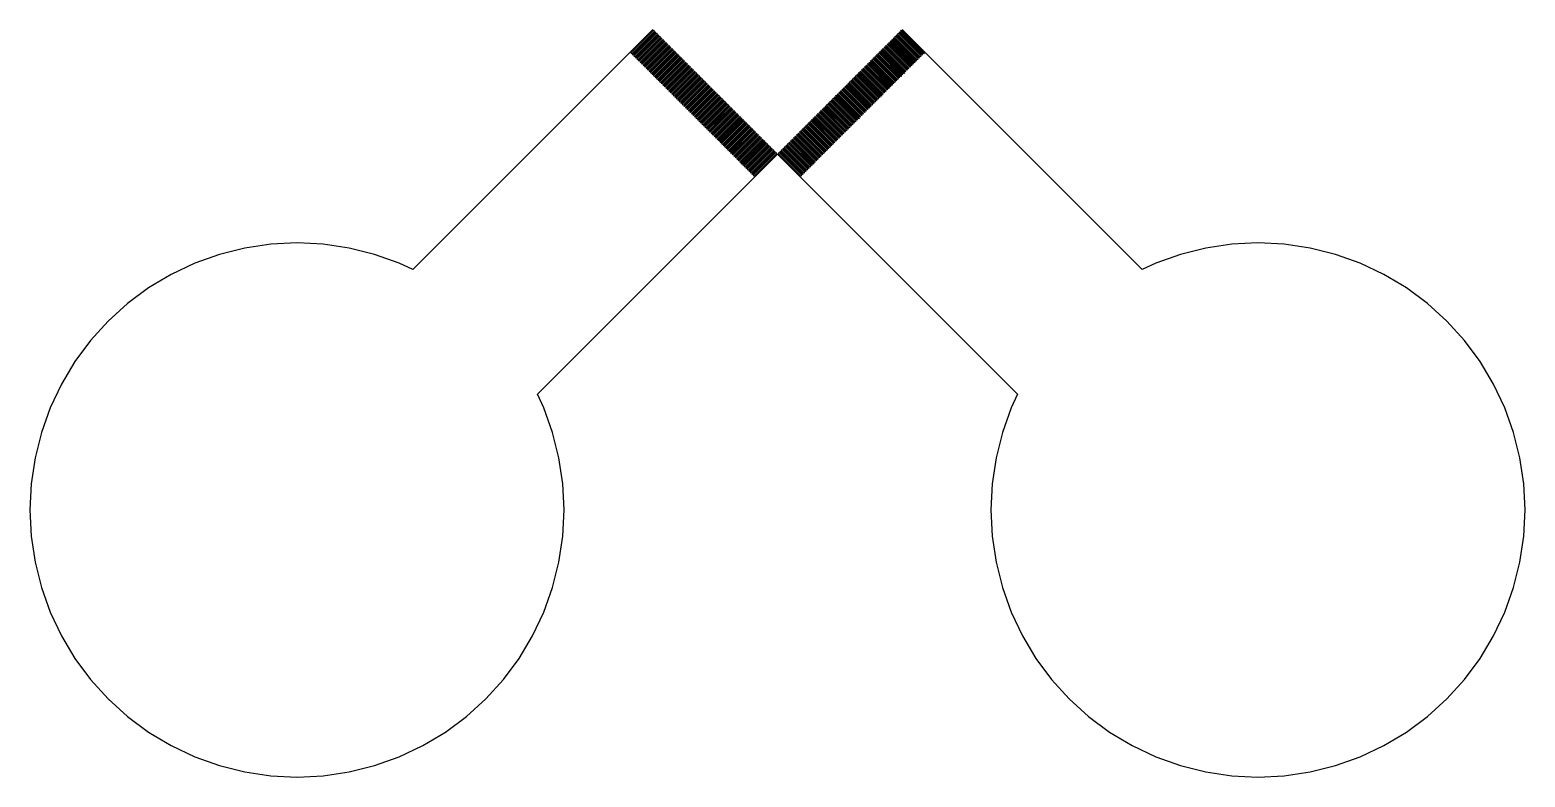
# Model space of a CAD drawing. Extents: x -73 to 181, y -8 to 80.
# Drawn here: x 92 to 106, y 56 to 63 of the extents above; entities that cross this region are included whole.
import ezdxf

# ---------------------------------------------------------------- set-up
doc = ezdxf.new("R2010")
doc.units = 0

msp = doc.modelspace()

# ---------------------------------------------------------------- linework, layer by layer
for p, q in [((97.8333, 63), (95.586, 60.7527)), ((97.6282, 62.7808), (97.8403, 62.9929)), ((97.8474, 62.9858), (97.6353, 62.7737)), ((97.6423, 62.7666), (97.8545, 62.9788)), ((97.8403, 62.9929), (97.8474, 62.9858)), ((97.8545, 62.9788), (97.8616, 62.9717)), ((100.138, 62.9717), (100.146, 62.9788)), ((100.146, 62.9788), (100.358, 62.7666)), ((100.153, 62.9858), (100.16, 62.9929)), ((100.365, 62.7737), (100.153, 62.9858)), ((100.16, 62.9929), (100.372, 62.7808)), ((102.414, 60.7527), (100.167, 63)), ((97.8616, 62.9717), (97.6494, 62.7596)), ((97.6565, 62.7525), (97.8686, 62.9646)), ((97.8757, 62.9576), (97.6636, 62.7454)), ((97.6706, 62.7384), (97.8828, 62.9505)), ((97.8898, 62.9434), (97.6777, 62.7313)), ((97.6848, 62.7242), (97.8969, 62.9363)), ((97.904, 62.9293), (97.6918, 62.7171)), ((97.6989, 62.7101), (97.9111, 62.9222)), ((97.9181, 62.9151), (97.706, 62.703)), ((97.7131, 62.6959), (97.9252, 62.9081)), ((97.9323, 62.901), (97.7201, 62.6889)), ((97.7272, 62.6818), (97.9393, 62.8939)), ((97.9464, 62.8869), (97.7343, 62.6747)), ((97.7413, 62.6676), (97.9535, 62.8798)), ((97.9606, 62.8727), (97.7484, 62.6606)), ((97.7555, 62.6535), (97.9676, 62.8656)), ((97.9747, 62.8586), (97.7626, 62.6464)), ((97.7696, 62.6394), (97.9818, 62.8515)), ((97.9888, 62.8444), (97.7767, 62.6323)), ((97.7838, 62.6252), (97.9959, 62.8374)), ((97.8686, 62.9646), (97.8757, 62.9576)), ((97.8828, 62.9505), (97.8898, 62.9434)), ((97.8969, 62.9363), (97.904, 62.9293)), ((97.9111, 62.9222), (97.9181, 62.9151)), ((97.9252, 62.9081), (97.9323, 62.901)), ((97.9393, 62.8939), (97.9464, 62.8869)), ((97.9535, 62.8798), (97.9606, 62.8727)), ((97.9676, 62.8656), (97.9747, 62.8586)), ((97.9818, 62.8515), (97.9888, 62.8444)), ((97.9959, 62.8374), (98.003, 62.8303)), ((99.997, 62.8303), (100.004, 62.8374)), ((100.004, 62.8374), (100.216, 62.6252)), ((100.011, 62.8444), (100.018, 62.8515)), ((100.223, 62.6323), (100.011, 62.8444)), ((100.018, 62.8515), (100.23, 62.6394)), ((100.025, 62.8586), (100.032, 62.8656)), ((100.237, 62.6464), (100.025, 62.8586)), ((100.032, 62.8656), (100.244, 62.6535)), ((100.039, 62.8727), (100.047, 62.8798)), ((100.252, 62.6606), (100.039, 62.8727)), ((100.047, 62.8798), (100.259, 62.6676)), ((100.054, 62.8869), (100.061, 62.8939)), ((100.266, 62.6747), (100.054, 62.8869)), ((100.061, 62.8939), (100.273, 62.6818)), ((100.068, 62.901), (100.075, 62.9081)), ((100.28, 62.6889), (100.068, 62.901)), ((100.075, 62.9081), (100.287, 62.6959)), ((100.082, 62.9151), (100.089, 62.9222)), ((100.294, 62.703), (100.082, 62.9151)), ((100.089, 62.9222), (100.301, 62.7101)), ((100.096, 62.9293), (100.103, 62.9363)), ((100.308, 62.7171), (100.096, 62.9293)), ((100.103, 62.9363), (100.315, 62.7242)), ((100.11, 62.9434), (100.117, 62.9505)), ((100.322, 62.7313), (100.11, 62.9434)), ((100.117, 62.9505), (100.329, 62.7384)), ((100.124, 62.9576), (100.131, 62.9646)), ((100.336, 62.7454), (100.124, 62.9576)), ((100.131, 62.9646), (100.343, 62.7525)), ((100.351, 62.7596), (100.138, 62.9717)), ((97.6353, 62.7737), (97.6282, 62.7808)), ((97.6494, 62.7596), (97.6423, 62.7666)), ((97.6636, 62.7454), (97.6565, 62.7525)), ((97.6777, 62.7313), (97.6706, 62.7384)), ((97.6918, 62.7171), (97.6848, 62.7242)), ((97.706, 62.703), (97.6989, 62.7101)), ((97.7201, 62.6889), (97.7131, 62.6959)), ((98.003, 62.8303), (97.7908, 62.6181)), ((97.7979, 62.6111), (98.01, 62.8232)), ((98.0171, 62.8161), (97.805, 62.604)), ((97.8121, 62.5969), (98.0242, 62.8091)), ((98.0313, 62.802), (97.8191, 62.5899)), ((97.8262, 62.5828), (98.0383, 62.7949)), ((98.0454, 62.7879), (97.8333, 62.5757)), ((97.8403, 62.5686), (98.0525, 62.7808)), ((98.0596, 62.7737), (97.8474, 62.5616)), ((97.8545, 62.5545), (98.0666, 62.7666)), ((98.0737, 62.7596), (97.8616, 62.5474)), ((97.8686, 62.5404), (98.0808, 62.7525)), ((98.0878, 62.7454), (97.8757, 62.5333)), ((97.8828, 62.5262), (98.0949, 62.7384)), ((98.102, 62.7313), (97.8898, 62.5191)), ((97.8969, 62.5121), (98.109, 62.7242)), ((98.1161, 62.7171), (97.904, 62.505)), ((97.9111, 62.4979), (98.1232, 62.7101)), ((98.1302, 62.703), (97.9181, 62.4909)), ((97.9252, 62.4838), (98.1373, 62.6959)), ((98.01, 62.8232), (98.0171, 62.8161)), ((98.0242, 62.8091), (98.0313, 62.802)), ((98.0383, 62.7949), (98.0454, 62.7879)), ((98.0525, 62.7808), (98.0596, 62.7737)), ((98.0666, 62.7666), (98.0737, 62.7596)), ((98.0808, 62.7525), (98.0878, 62.7454)), ((98.0949, 62.7384), (98.102, 62.7313)), ((98.109, 62.7242), (98.1161, 62.7171)), ((98.1232, 62.7101), (98.1302, 62.703)), ((98.1373, 62.6959), (98.1444, 62.6889)), ((99.8556, 62.6889), (99.8627, 62.6959)), ((99.8627, 62.6959), (100.075, 62.4838)), ((99.8697, 62.703), (99.8768, 62.7101)), ((100.082, 62.4909), (99.8697, 62.703)), ((99.8768, 62.7101), (100.089, 62.4979)), ((99.8839, 62.7171), (99.8909, 62.7242)), ((100.096, 62.505), (99.8839, 62.7171)), ((99.8909, 62.7242), (100.103, 62.5121)), ((99.898, 62.7313), (99.9051, 62.7384)), ((100.11, 62.5191), (99.898, 62.7313)), ((99.9051, 62.7384), (100.117, 62.5262)), ((99.9122, 62.7454), (99.9192, 62.7525)), ((100.124, 62.5333), (99.9122, 62.7454)), ((99.9192, 62.7525), (100.131, 62.5404)), ((99.9263, 62.7596), (99.9334, 62.7666)), ((100.138, 62.5474), (99.9263, 62.7596)), ((99.9334, 62.7666), (100.146, 62.5545)), ((99.9404, 62.7737), (99.9475, 62.7808)), ((100.153, 62.5616), (99.9404, 62.7737)), ((99.9475, 62.7808), (100.16, 62.5686)), ((99.9546, 62.7879), (99.9617, 62.7949)), ((100.167, 62.5757), (99.9546, 62.7879)), ((99.9617, 62.7949), (100.174, 62.5828)), ((99.9687, 62.802), (99.9758, 62.8091)), ((100.181, 62.5899), (99.9687, 62.802)), ((99.9758, 62.8091), (100.188, 62.5969)), ((99.9829, 62.8161), (99.9899, 62.8232)), ((100.195, 62.604), (99.9829, 62.8161)), ((99.9899, 62.8232), (100.202, 62.6111)), ((100.209, 62.6181), (99.997, 62.8303)), ((100.287, 62.6959), (100.28, 62.6889)), ((100.301, 62.7101), (100.294, 62.703)), ((100.315, 62.7242), (100.308, 62.7171)), ((100.329, 62.7384), (100.322, 62.7313)), ((100.343, 62.7525), (100.336, 62.7454)), ((100.358, 62.7666), (100.351, 62.7596)), ((100.372, 62.7808), (100.365, 62.7737)), ((97.7343, 62.6747), (97.7272, 62.6818)), ((97.7484, 62.6606), (97.7413, 62.6676)), ((97.7626, 62.6464), (97.7555, 62.6535)), ((97.7767, 62.6323), (97.7696, 62.6394)), ((97.7908, 62.6181), (97.7838, 62.6252)), ((97.805, 62.604), (97.7979, 62.6111)), ((97.8191, 62.5899), (97.8121, 62.5969)), ((97.8333, 62.5757), (97.8262, 62.5828)), ((97.8474, 62.5616), (97.8403, 62.5686)), ((97.8616, 62.5474), (97.8545, 62.5545)), ((98.1444, 62.6889), (97.9323, 62.4767)), ((97.9393, 62.4697), (98.1515, 62.6818)), ((98.1585, 62.6747), (97.9464, 62.4626)), ((97.9535, 62.4555), (98.1656, 62.6676)), ((98.1727, 62.6606), (97.9606, 62.4484)), ((97.9676, 62.4414), (98.1798, 62.6535)), ((98.1868, 62.6464), (97.9747, 62.4343)), ((97.9818, 62.4272), (98.1939, 62.6394)), ((98.201, 62.6323), (97.9888, 62.4202)), ((97.9959, 62.4131), (98.208, 62.6252)), ((98.2151, 62.6181), (98.003, 62.406)), ((98.01, 62.3989), (98.2222, 62.6111)), ((98.2292, 62.604), (98.0171, 62.3919)), ((98.0242, 62.3848), (98.2363, 62.5969)), ((98.2434, 62.5899), (98.0313, 62.3777)), ((98.0383, 62.3707), (98.2505, 62.5828)), ((98.2575, 62.5757), (98.0454, 62.3636)), ((98.0525, 62.3565), (98.2646, 62.5686)), ((98.2717, 62.5616), (98.0596, 62.3494)), ((98.0666, 62.3424), (98.2787, 62.5545)), ((98.1515, 62.6818), (98.1585, 62.6747)), ((98.1656, 62.6676), (98.1727, 62.6606)), ((98.1798, 62.6535), (98.1868, 62.6464)), ((98.1939, 62.6394), (98.201, 62.6323)), ((98.208, 62.6252), (98.2151, 62.6181)), ((98.2222, 62.6111), (98.2292, 62.604)), ((98.2363, 62.5969), (98.2434, 62.5899)), ((98.2505, 62.5828), (98.2575, 62.5757)), ((98.2646, 62.5686), (98.2717, 62.5616)), ((98.2787, 62.5545), (98.2858, 62.5474)), ((99.7142, 62.5474), (99.7212, 62.5545)), ((99.7212, 62.5545), (99.9334, 62.3424)), ((99.7283, 62.5616), (99.7354, 62.5686)), ((99.9404, 62.3494), (99.7283, 62.5616)), ((99.7354, 62.5686), (99.9475, 62.3565)), ((99.7424, 62.5757), (99.7495, 62.5828)), ((99.9546, 62.3636), (99.7424, 62.5757)), ((99.7495, 62.5828), (99.9617, 62.3707)), ((99.7566, 62.5899), (99.7637, 62.5969)), ((99.9687, 62.3777), (99.7566, 62.5899)), ((99.7637, 62.5969), (99.9758, 62.3848)), ((99.7707, 62.604), (99.7778, 62.6111)), ((99.9829, 62.3919), (99.7707, 62.604)), ((99.7778, 62.6111), (99.9899, 62.3989)), ((99.7849, 62.6181), (99.7919, 62.6252)), ((99.997, 62.406), (99.7849, 62.6181)), ((99.7919, 62.6252), (100.004, 62.4131)), ((99.799, 62.6323), (99.8061, 62.6394)), ((100.011, 62.4202), (99.799, 62.6323)), ((99.8061, 62.6394), (100.018, 62.4272)), ((99.8132, 62.6464), (99.8202, 62.6535)), ((100.025, 62.4343), (99.8132, 62.6464)), ((99.8202, 62.6535), (100.032, 62.4414)), ((99.8273, 62.6606), (99.8344, 62.6676)), ((100.039, 62.4484), (99.8273, 62.6606)), ((99.8344, 62.6676), (100.047, 62.4555)), ((99.8414, 62.6747), (99.8485, 62.6818)), ((100.054, 62.4626), (99.8414, 62.6747)), ((99.8485, 62.6818), (100.061, 62.4697)), ((100.068, 62.4767), (99.8556, 62.6889)), ((100.146, 62.5545), (100.138, 62.5474)), ((100.16, 62.5686), (100.153, 62.5616)), ((100.174, 62.5828), (100.167, 62.5757)), ((100.188, 62.5969), (100.181, 62.5899)), ((100.202, 62.6111), (100.195, 62.604)), ((100.216, 62.6252), (100.209, 62.6181)), ((100.23, 62.6394), (100.223, 62.6323)), ((100.244, 62.6535), (100.237, 62.6464)), ((100.259, 62.6676), (100.252, 62.6606)), ((100.273, 62.6818), (100.266, 62.6747)), ((97.8757, 62.5333), (97.8686, 62.5404)), ((97.8898, 62.5191), (97.8828, 62.5262)), ((97.904, 62.505), (97.8969, 62.5121)), ((97.9181, 62.4909), (97.9111, 62.4979)), ((97.9323, 62.4767), (97.9252, 62.4838)), ((97.9464, 62.4626), (97.9393, 62.4697)), ((97.9606, 62.4484), (97.9535, 62.4555)), ((97.9747, 62.4343), (97.9676, 62.4414)), ((97.9888, 62.4202), (97.9818, 62.4272)), ((98.2858, 62.5474), (98.0737, 62.3353)), ((98.0808, 62.3282), (98.2929, 62.5404)), ((98.3, 62.5333), (98.0878, 62.3212)), ((98.0949, 62.3141), (98.307, 62.5262)), ((98.3141, 62.5191), (98.102, 62.307)), ((98.109, 62.3), (98.3212, 62.5121)), ((98.3282, 62.505), (98.1161, 62.2929)), ((98.1232, 62.2858), (98.3353, 62.4979)), ((98.3424, 62.4909), (98.1302, 62.2787)), ((98.1373, 62.2717), (98.3495, 62.4838)), ((98.3565, 62.4767), (98.1444, 62.2646)), ((98.1515, 62.2575), (98.3636, 62.4697)), ((98.3707, 62.4626), (98.1585, 62.2504)), ((98.1656, 62.2434), (98.3777, 62.4555)), ((98.3848, 62.4485), (98.1727, 62.2363)), ((98.1798, 62.2292), (98.3919, 62.4414)), ((98.399, 62.4343), (98.1868, 62.2222)), ((98.1939, 62.2151), (98.406, 62.4272)), ((98.4131, 62.4202), (98.201, 62.208)), ((98.2929, 62.5404), (98.3, 62.5333)), ((98.307, 62.5262), (98.3141, 62.5191)), ((98.3212, 62.5121), (98.3282, 62.505)), ((98.3353, 62.4979), (98.3424, 62.4909)), ((98.3495, 62.4838), (98.3565, 62.4767)), ((98.3636, 62.4697), (98.3707, 62.4626)), ((98.3777, 62.4555), (98.3848, 62.4485)), ((98.3919, 62.4414), (98.399, 62.4343)), ((98.406, 62.4272), (98.4131, 62.4202)), ((99.5869, 62.4202), (99.594, 62.4272)), ((99.799, 62.208), (99.5869, 62.4202)), ((99.594, 62.4272), (99.8061, 62.2151)), ((99.601, 62.4343), (99.6081, 62.4414)), ((99.8132, 62.2222), (99.601, 62.4343)), ((99.6081, 62.4414), (99.8202, 62.2292)), ((99.6152, 62.4485), (99.6222, 62.4555)), ((99.8273, 62.2363), (99.6152, 62.4485)), ((99.6222, 62.4555), (99.8344, 62.2434)), ((99.6293, 62.4626), (99.6364, 62.4697)), ((99.8414, 62.2504), (99.6293, 62.4626)), ((99.6364, 62.4697), (99.8485, 62.2575)), ((99.6434, 62.4767), (99.6505, 62.4838)), ((99.8556, 62.2646), (99.6434, 62.4767)), ((99.6505, 62.4838), (99.8627, 62.2717)), ((99.6576, 62.4909), (99.6647, 62.4979)), ((99.8697, 62.2787), (99.6576, 62.4909)), ((99.6647, 62.4979), (99.8768, 62.2858)), ((99.6717, 62.505), (99.6788, 62.5121)), ((99.8839, 62.2929), (99.6717, 62.505)), ((99.6788, 62.5121), (99.8909, 62.3)), ((99.6859, 62.5191), (99.6929, 62.5262)), ((99.898, 62.307), (99.6859, 62.5191)), ((99.6929, 62.5262), (99.9051, 62.3141)), ((99.7, 62.5333), (99.7071, 62.5404)), ((99.9122, 62.3212), (99.7, 62.5333)), ((99.7071, 62.5404), (99.9192, 62.3282)), ((99.9263, 62.3353), (99.7142, 62.5474)), ((100.018, 62.4272), (100.011, 62.4202)), ((100.032, 62.4414), (100.025, 62.4343)), ((100.047, 62.4555), (100.039, 62.4484)), ((100.061, 62.4697), (100.054, 62.4626)), ((100.075, 62.4838), (100.068, 62.4767)), ((100.089, 62.4979), (100.082, 62.4909)), ((100.103, 62.5121), (100.096, 62.505)), ((100.117, 62.5262), (100.11, 62.5191)), ((100.131, 62.5404), (100.124, 62.5333)), ((98.003, 62.406), (97.9959, 62.4131)), ((98.0171, 62.3919), (98.01, 62.3989)), ((98.0313, 62.3777), (98.0242, 62.3848)), ((98.0454, 62.3636), (98.0383, 62.3707)), ((98.0596, 62.3494), (98.0525, 62.3565)), ((98.0737, 62.3353), (98.0666, 62.3424)), ((98.0878, 62.3212), (98.0808, 62.3282)), ((98.102, 62.307), (98.0949, 62.3141)), ((98.1161, 62.2929), (98.109, 62.3)), ((98.1302, 62.2787), (98.1232, 62.2858)), ((98.208, 62.201), (98.4202, 62.4131)), ((98.4272, 62.406), (98.2151, 62.1939)), ((98.2222, 62.1868), (98.4343, 62.399)), ((98.4414, 62.3919), (98.2292, 62.1798)), ((98.2363, 62.1727), (98.4485, 62.3848)), ((98.4555, 62.3777), (98.2434, 62.1656)), ((98.2504, 62.1585), (98.4626, 62.3707)), ((98.4697, 62.3636), (98.2575, 62.1515)), ((98.2646, 62.1444), (98.4767, 62.3565)), ((98.4838, 62.3495), (98.2717, 62.1373)), ((98.2787, 62.1302), (98.4909, 62.3424)), ((98.4979, 62.3353), (98.2858, 62.1232)), ((98.2929, 62.1161), (98.505, 62.3282)), ((98.5121, 62.3212), (98.3, 62.109)), ((98.307, 62.102), (98.5191, 62.3141)), ((98.5262, 62.307), (98.3141, 62.0949)), ((98.3212, 62.0878), (98.5333, 62.3)), ((98.5404, 62.2929), (98.3282, 62.0808)), ((98.3353, 62.0737), (98.5474, 62.2858)), ((98.5545, 62.2787), (98.3424, 62.0666)), ((98.4202, 62.4131), (98.4272, 62.406)), ((98.4343, 62.399), (98.4414, 62.3919)), ((98.4485, 62.3848), (98.4555, 62.3777)), ((98.4626, 62.3707), (98.4697, 62.3636)), ((98.4767, 62.3565), (98.4838, 62.3495)), ((98.4909, 62.3424), (98.4979, 62.3353)), ((98.505, 62.3282), (98.5121, 62.3212)), ((98.5191, 62.3141), (98.5262, 62.307)), ((98.5333, 62.3), (98.5404, 62.2929)), ((98.5474, 62.2858), (98.5545, 62.2787)), ((99.4455, 62.2787), (99.4525, 62.2858)), ((99.6576, 62.0666), (99.4455, 62.2787)), ((99.4525, 62.2858), (99.6647, 62.0737)), ((99.4596, 62.2929), (99.4667, 62.3)), ((99.6718, 62.0808), (99.4596, 62.2929)), ((99.4667, 62.3), (99.6788, 62.0878)), ((99.4738, 62.307), (99.4808, 62.3141)), ((99.6859, 62.0949), (99.4738, 62.307)), ((99.4808, 62.3141), (99.693, 62.102)), ((99.4879, 62.3212), (99.495, 62.3282)), ((99.7, 62.109), (99.4879, 62.3212)), ((99.495, 62.3282), (99.7071, 62.1161)), ((99.502, 62.3353), (99.5091, 62.3424)), ((99.7142, 62.1232), (99.502, 62.3353)), ((99.5091, 62.3424), (99.7212, 62.1302)), ((99.5162, 62.3495), (99.5233, 62.3565)), ((99.7283, 62.1373), (99.5162, 62.3495)), ((99.5233, 62.3565), (99.7354, 62.1444)), ((99.5303, 62.3636), (99.5374, 62.3707)), ((99.7425, 62.1515), (99.5303, 62.3636)), ((99.5374, 62.3707), (99.7495, 62.1585)), ((99.5445, 62.3777), (99.5515, 62.3848)), ((99.7566, 62.1656), (99.5445, 62.3777)), ((99.5515, 62.3848), (99.7637, 62.1727)), ((99.5586, 62.3919), (99.5657, 62.399)), ((99.7708, 62.1798), (99.5586, 62.3919)), ((99.5657, 62.399), (99.7778, 62.1868)), ((99.5728, 62.406), (99.5798, 62.4131)), ((99.7849, 62.1939), (99.5728, 62.406)), ((99.5798, 62.4131), (99.792, 62.201)), ((99.8768, 62.2858), (99.8697, 62.2787)), ((99.8909, 62.3), (99.8839, 62.2929)), ((99.9051, 62.3141), (99.898, 62.307)), ((99.9192, 62.3282), (99.9122, 62.3212)), ((99.9334, 62.3424), (99.9263, 62.3353)), ((99.9475, 62.3565), (99.9404, 62.3494)), ((99.9617, 62.3707), (99.9546, 62.3636)), ((99.9758, 62.3848), (99.9687, 62.3777)), ((99.9899, 62.3989), (99.9829, 62.3919)), ((100.004, 62.4131), (99.997, 62.406)), ((98.1444, 62.2646), (98.1373, 62.2717)), ((98.1585, 62.2504), (98.1515, 62.2575)), ((98.1727, 62.2363), (98.1656, 62.2434)), ((98.1868, 62.2222), (98.1798, 62.2292)), ((98.201, 62.208), (98.1939, 62.2151)), ((98.2151, 62.1939), (98.208, 62.201)), ((98.2292, 62.1798), (98.2222, 62.1868)), ((98.2434, 62.1656), (98.2363, 62.1727)), ((98.2575, 62.1515), (98.2504, 62.1585)), ((98.2717, 62.1373), (98.2646, 62.1444)), ((98.3494, 62.0596), (98.5616, 62.2717)), ((98.5686, 62.2646), (98.3565, 62.0525)), ((98.3636, 62.0454), (98.5757, 62.2575)), ((98.5828, 62.2505), (98.3707, 62.0383)), ((98.3777, 62.0313), (98.5899, 62.2434)), ((98.5969, 62.2363), (98.3848, 62.0242)), ((98.3919, 62.0171), (98.604, 62.2292)), ((98.6111, 62.2222), (98.3989, 62.01)), ((98.406, 62.003), (98.6181, 62.2151)), ((98.6252, 62.208), (98.4131, 61.9959)), ((98.4202, 61.9888), (98.6323, 62.201)), ((98.6394, 62.1939), (98.4272, 61.9818)), ((98.4343, 61.9747), (98.6464, 62.1868)), ((98.6535, 62.1798), (98.4414, 61.9676)), ((98.4484, 61.9606), (98.6606, 62.1727)), ((98.6676, 62.1656), (98.4555, 61.9535)), ((98.4626, 61.9464), (98.6747, 62.1585)), ((98.6818, 62.1515), (98.4697, 61.9393)), ((98.4767, 61.9323), (98.6889, 62.1444)), ((98.6959, 62.1373), (98.4838, 61.9252)), ((98.5616, 62.2717), (98.5686, 62.2646)), ((98.5757, 62.2575), (98.5828, 62.2505)), ((98.5899, 62.2434), (98.5969, 62.2363)), ((98.604, 62.2292), (98.6111, 62.2222)), ((98.6181, 62.2151), (98.6252, 62.208)), ((98.6323, 62.201), (98.6394, 62.1939)), ((98.6464, 62.1868), (98.6535, 62.1798)), ((98.6606, 62.1727), (98.6676, 62.1656)), ((98.6747, 62.1585), (98.6818, 62.1515)), ((98.6889, 62.1444), (98.6959, 62.1373)), ((99.304, 62.1373), (99.3111, 62.1444)), ((99.5162, 61.9252), (99.304, 62.1373)), ((99.3111, 62.1444), (99.5233, 61.9323)), ((99.3182, 62.1515), (99.3253, 62.1585)), ((99.5303, 61.9393), (99.3182, 62.1515)), ((99.3253, 62.1585), (99.5374, 61.9464)), ((99.3323, 62.1656), (99.3394, 62.1727)), ((99.5445, 61.9535), (99.3323, 62.1656)), ((99.3394, 62.1727), (99.5515, 61.9606)), ((99.3465, 62.1798), (99.3535, 62.1868)), ((99.5586, 61.9676), (99.3465, 62.1798)), ((99.3535, 62.1868), (99.5657, 61.9747)), ((99.3606, 62.1939), (99.3677, 62.201)), ((99.5728, 61.9818), (99.3606, 62.1939)), ((99.3677, 62.201), (99.5798, 61.9888)), ((99.3748, 62.208), (99.3818, 62.2151)), ((99.5869, 61.9959), (99.3748, 62.208)), ((99.3818, 62.2151), (99.594, 62.003)), ((99.3889, 62.2222), (99.396, 62.2292)), ((99.601, 62.01), (99.3889, 62.2222)), ((99.396, 62.2292), (99.6081, 62.0171)), ((99.403, 62.2363), (99.4101, 62.2434)), ((99.6152, 62.0242), (99.403, 62.2363)), ((99.4101, 62.2434), (99.6223, 62.0313)), ((99.4172, 62.2505), (99.4243, 62.2575)), ((99.6293, 62.0383), (99.4172, 62.2505)), ((99.4243, 62.2575), (99.6364, 62.0454)), ((99.4313, 62.2646), (99.4384, 62.2717)), ((99.6435, 62.0525), (99.4313, 62.2646)), ((99.4384, 62.2717), (99.6505, 62.0596)), ((99.7354, 62.1444), (99.7283, 62.1373)), ((99.7495, 62.1585), (99.7425, 62.1515)), ((99.7637, 62.1727), (99.7566, 62.1656)), ((99.7778, 62.1868), (99.7708, 62.1798)), ((99.792, 62.201), (99.7849, 62.1939)), ((99.8061, 62.2151), (99.799, 62.208)), ((99.8202, 62.2292), (99.8132, 62.2222)), ((99.8344, 62.2434), (99.8273, 62.2363)), ((99.8485, 62.2575), (99.8414, 62.2504)), ((99.8627, 62.2717), (99.8556, 62.2646)), ((98.2858, 62.1232), (98.2787, 62.1302)), ((98.3, 62.109), (98.2929, 62.1161)), ((98.3141, 62.0949), (98.307, 62.102)), ((98.3282, 62.0808), (98.3212, 62.0878)), ((98.3424, 62.0666), (98.3353, 62.0737)), ((98.3565, 62.0525), (98.3494, 62.0596)), ((98.3707, 62.0383), (98.3636, 62.0454)), ((98.3848, 62.0242), (98.3777, 62.0313)), ((98.3989, 62.01), (98.3919, 62.0171)), ((98.4131, 61.9959), (98.406, 62.003)), ((98.4909, 61.9181), (98.703, 62.1302)), ((98.7101, 62.1232), (98.4979, 61.9111)), ((98.505, 61.904), (98.7171, 62.1161)), ((98.7242, 62.109), (98.5121, 61.8969)), ((98.5191, 61.8898), (98.7313, 62.102)), ((98.7384, 62.0949), (98.5262, 61.8828)), ((98.5333, 61.8757), (98.7454, 62.0878)), ((98.7525, 62.0808), (98.5404, 61.8686)), ((98.5474, 61.8616), (98.7596, 62.0737)), ((98.7666, 62.0666), (98.5545, 61.8545)), ((98.5616, 61.8474), (98.7737, 62.0596)), ((98.7808, 62.0525), (98.5686, 61.8403)), ((98.5757, 61.8333), (98.7879, 62.0454)), ((98.7949, 62.0383), (98.5828, 61.8262)), ((98.5899, 61.8191), (98.802, 62.0313)), ((98.8091, 62.0242), (98.5969, 61.8121)), ((98.604, 61.805), (98.8161, 62.0171)), ((98.8232, 62.01), (98.6111, 61.7979)), ((98.6181, 61.7908), (98.8303, 62.003)), ((98.8374, 61.9959), (98.6252, 61.7838)), ((98.703, 62.1302), (98.7101, 62.1232)), ((98.7171, 62.1161), (98.7242, 62.109)), ((98.7313, 62.102), (98.7384, 62.0949)), ((98.7454, 62.0878), (98.7525, 62.0808)), ((98.7596, 62.0737), (98.7666, 62.0666)), ((98.7737, 62.0596), (98.7808, 62.0525)), ((98.7879, 62.0454), (98.7949, 62.0383)), ((98.802, 62.0313), (98.8091, 62.0242)), ((98.8161, 62.0171), (98.8232, 62.01)), ((98.8303, 62.003), (98.8374, 61.9959)), ((99.1626, 61.9959), (99.1697, 62.003)), ((99.3748, 61.7838), (99.1626, 61.9959)), ((99.1697, 62.003), (99.3818, 61.7908)), ((99.1768, 62.01), (99.1839, 62.0171)), ((99.3889, 61.7979), (99.1768, 62.01)), ((99.1839, 62.0171), (99.396, 61.805)), ((99.1909, 62.0242), (99.198, 62.0313)), ((99.403, 61.8121), (99.1909, 62.0242)), ((99.198, 62.0313), (99.4101, 61.8191)), ((99.2051, 62.0383), (99.2121, 62.0454)), ((99.4172, 61.8262), (99.2051, 62.0383)), ((99.2121, 62.0454), (99.4243, 61.8333)), ((99.2192, 62.0525), (99.2263, 62.0596)), ((99.4313, 61.8403), (99.2192, 62.0525)), ((99.2263, 62.0596), (99.4384, 61.8474)), ((99.2333, 62.0666), (99.2404, 62.0737)), ((99.4455, 61.8545), (99.2333, 62.0666)), ((99.2404, 62.0737), (99.4525, 61.8616)), ((99.2475, 62.0808), (99.2545, 62.0878)), ((99.4596, 61.8686), (99.2475, 62.0808)), ((99.2545, 62.0878), (99.4667, 61.8757)), ((99.2616, 62.0949), (99.2687, 62.102)), ((99.4738, 61.8828), (99.2616, 62.0949)), ((99.2687, 62.102), (99.4808, 61.8898)), ((99.2758, 62.109), (99.2828, 62.1161)), ((99.4879, 61.8969), (99.2758, 62.109)), ((99.2828, 62.1161), (99.495, 61.904)), ((99.2899, 62.1232), (99.297, 62.1302)), ((99.502, 61.9111), (99.2899, 62.1232)), ((99.297, 62.1302), (99.5091, 61.9181)), ((99.594, 62.003), (99.5869, 61.9959)), ((99.6081, 62.0171), (99.601, 62.01)), ((99.6223, 62.0313), (99.6152, 62.0242)), ((99.6364, 62.0454), (99.6293, 62.0383)), ((99.6505, 62.0596), (99.6435, 62.0525)), ((99.6647, 62.0737), (99.6576, 62.0666)), ((99.6788, 62.0878), (99.6718, 62.0808)), ((99.693, 62.102), (99.6859, 62.0949)), ((99.7071, 62.1161), (99.7, 62.109)), ((99.7212, 62.1302), (99.7142, 62.1232)), ((98.4272, 61.9818), (98.4202, 61.9888)), ((98.4414, 61.9676), (98.4343, 61.9747)), ((98.4555, 61.9535), (98.4484, 61.9606)), ((98.4697, 61.9393), (98.4626, 61.9464)), ((98.4838, 61.9252), (98.4767, 61.9323)), ((98.4979, 61.9111), (98.4909, 61.9181)), ((98.5121, 61.8969), (98.505, 61.904)), ((98.5262, 61.8828), (98.5191, 61.8898)), ((98.5404, 61.8686), (98.5333, 61.8757)), ((98.5545, 61.8545), (98.5474, 61.8616)), ((98.6323, 61.7767), (98.8444, 61.9888)), ((98.8515, 61.9818), (98.6394, 61.7696)), ((98.6464, 61.7626), (98.8586, 61.9747)), ((98.8656, 61.9676), (98.6535, 61.7555)), ((98.6606, 61.7484), (98.8727, 61.9606)), ((98.8798, 61.9535), (98.6676, 61.7413)), ((98.6747, 61.7343), (98.8869, 61.9464)), ((98.8939, 61.9393), (98.6818, 61.7272)), ((98.6889, 61.7201), (98.901, 61.9323)), ((98.9081, 61.9252), (98.6959, 61.7131)), ((98.703, 61.706), (98.9151, 61.9181)), ((98.9222, 61.9111), (98.7101, 61.6989)), ((98.7171, 61.6918), (98.9293, 61.904)), ((98.9363, 61.8969), (98.7242, 61.6848)), ((98.7313, 61.6777), (98.9434, 61.8898)), ((98.9505, 61.8828), (98.7384, 61.6706)), ((98.7454, 61.6636), (98.9576, 61.8757)), ((98.9646, 61.8686), (98.7525, 61.6565)), ((98.7596, 61.6494), (98.9717, 61.8616)), ((98.9788, 61.8545), (98.7666, 61.6423)), ((98.8444, 61.9888), (98.8515, 61.9818)), ((98.8586, 61.9747), (98.8656, 61.9676)), ((98.8727, 61.9606), (98.8798, 61.9535)), ((98.8869, 61.9464), (98.8939, 61.9393)), ((98.901, 61.9323), (98.9081, 61.9252)), ((98.9151, 61.9181), (98.9222, 61.9111)), ((98.9293, 61.904), (98.9363, 61.8969)), ((98.9434, 61.8898), (98.9505, 61.8828)), ((98.9576, 61.8757), (98.9646, 61.8686)), ((98.9717, 61.8616), (98.9788, 61.8545)), ((99.0212, 61.8545), (99.0283, 61.8616)), ((99.2333, 61.6423), (99.0212, 61.8545)), ((99.0283, 61.8616), (99.2404, 61.6494)), ((99.0354, 61.8686), (99.0424, 61.8757)), ((99.2475, 61.6565), (99.0354, 61.8686)), ((99.0424, 61.8757), (99.2545, 61.6636)), ((99.0495, 61.8828), (99.0566, 61.8898)), ((99.2616, 61.6706), (99.0495, 61.8828)), ((99.0566, 61.8898), (99.2687, 61.6777)), ((99.0636, 61.8969), (99.0707, 61.904)), ((99.2758, 61.6848), (99.0636, 61.8969)), ((99.0707, 61.904), (99.2828, 61.6918)), ((99.0778, 61.9111), (99.0849, 61.9181)), ((99.2899, 61.6989), (99.0778, 61.9111)), ((99.0849, 61.9181), (99.297, 61.706)), ((99.0919, 61.9252), (99.099, 61.9323)), ((99.304, 61.7131), (99.0919, 61.9252)), ((99.099, 61.9323), (99.3111, 61.7201)), ((99.1061, 61.9393), (99.1131, 61.9464)), ((99.3182, 61.7272), (99.1061, 61.9393)), ((99.1131, 61.9464), (99.3253, 61.7343)), ((99.1202, 61.9535), (99.1273, 61.9606)), ((99.3323, 61.7413), (99.1202, 61.9535)), ((99.1273, 61.9606), (99.3394, 61.7484)), ((99.1343, 61.9676), (99.1414, 61.9747)), ((99.3465, 61.7555), (99.1343, 61.9676)), ((99.1414, 61.9747), (99.3535, 61.7626)), ((99.1485, 61.9818), (99.1556, 61.9888)), ((99.3606, 61.7696), (99.1485, 61.9818)), ((99.1556, 61.9888), (99.3677, 61.7767)), ((99.4525, 61.8616), (99.4455, 61.8545)), ((99.4667, 61.8757), (99.4596, 61.8686)), ((99.4808, 61.8898), (99.4738, 61.8828)), ((99.495, 61.904), (99.4879, 61.8969)), ((99.5091, 61.9181), (99.502, 61.9111)), ((99.5233, 61.9323), (99.5162, 61.9252)), ((99.5374, 61.9464), (99.5303, 61.9393)), ((99.5515, 61.9606), (99.5445, 61.9535)), ((99.5657, 61.9747), (99.5586, 61.9676)), ((99.5798, 61.9888), (99.5728, 61.9818)), ((96.7527, 59.586), (99, 61.8333)), ((98.5686, 61.8403), (98.5616, 61.8474)), ((98.5828, 61.8262), (98.5757, 61.8333)), ((98.5969, 61.8121), (98.5899, 61.8191)), ((98.6111, 61.7979), (98.604, 61.805)), ((98.6252, 61.7838), (98.6181, 61.7908)), ((98.6394, 61.7696), (98.6323, 61.7767)), ((98.6535, 61.7555), (98.6464, 61.7626)), ((98.6676, 61.7413), (98.6606, 61.7484)), ((98.6818, 61.7272), (98.6747, 61.7343)), ((98.6959, 61.7131), (98.6889, 61.7201)), ((98.7737, 61.6353), (98.9858, 61.8474)), ((98.9929, 61.8403), (98.7808, 61.6282)), ((98.9858, 61.8474), (98.9929, 61.8403)), ((99, 61.8333), (101.247, 59.586)), ((99.0071, 61.8403), (99.0141, 61.8474)), ((99.2192, 61.6282), (99.0071, 61.8403)), ((99.0141, 61.8474), (99.2263, 61.6353)), ((99.3111, 61.7201), (99.304, 61.7131)), ((99.3253, 61.7343), (99.3182, 61.7272)), ((99.3394, 61.7484), (99.3323, 61.7413)), ((99.3535, 61.7626), (99.3465, 61.7555)), ((99.3677, 61.7767), (99.3606, 61.7696)), ((99.3818, 61.7908), (99.3748, 61.7838)), ((99.396, 61.805), (99.3889, 61.7979)), ((99.4101, 61.8191), (99.403, 61.8121)), ((99.4243, 61.8333), (99.4172, 61.8262)), ((99.4384, 61.8474), (99.4313, 61.8403)), ((98.7101, 61.6989), (98.703, 61.706)), ((98.7242, 61.6848), (98.7171, 61.6918)), ((98.7384, 61.6706), (98.7313, 61.6777)), ((98.7525, 61.6565), (98.7454, 61.6636)), ((98.7666, 61.6423), (98.7596, 61.6494)), ((98.7808, 61.6282), (98.7737, 61.6353)), ((99.2263, 61.6353), (99.2192, 61.6282)), ((99.2404, 61.6494), (99.2333, 61.6423)), ((99.2545, 61.6636), (99.2475, 61.6565)), ((99.2687, 61.6777), (99.2616, 61.6706)), ((99.2828, 61.6918), (99.2758, 61.6848)), ((99.297, 61.706), (99.2899, 61.6989)), ((93.7771, 60.8951), (93.5461, 60.8125)), ((94.0151, 60.9547), (93.7771, 60.8951)), ((94.2578, 60.9908), (94.0151, 60.9547)), ((94.5028, 61.0028), (94.2578, 60.9908)), ((94.7479, 60.9908), (94.5028, 61.0028)), ((94.9905, 60.9548), (94.7479, 60.9908)), ((95.2285, 60.8951), (94.9905, 60.9548)), ((95.4595, 60.8125), (95.2285, 60.8951)), ((102.771, 60.8951), (102.54, 60.8125)), ((103.009, 60.9548), (102.771, 60.8951)), ((103.252, 60.9908), (103.009, 60.9548)), ((103.497, 61.0028), (103.252, 60.9908)), ((103.742, 60.9908), (103.497, 61.0028)), ((103.985, 60.9547), (103.742, 60.9908)), ((104.223, 60.8951), (103.985, 60.9547)), ((104.454, 60.8125), (104.223, 60.8951)), ((93.5461, 60.8125), (93.3243, 60.7076)), ((95.586, 60.7527), (95.4595, 60.8125)), ((102.54, 60.8125), (102.414, 60.7527)), ((104.676, 60.7076), (104.454, 60.8125)), ((93.3243, 60.7076), (93.1139, 60.5815)), ((104.886, 60.5815), (104.676, 60.7076)), ((93.1139, 60.5815), (92.9168, 60.4353)), ((105.083, 60.4353), (104.886, 60.5815)), ((92.9168, 60.4353), (92.735, 60.2706)), ((105.265, 60.2706), (105.083, 60.4353)), ((92.735, 60.2706), (92.5703, 60.0888)), ((105.43, 60.0888), (105.265, 60.2706)), ((92.5703, 60.0888), (92.4241, 59.8917)), ((105.576, 59.8917), (105.43, 60.0888)), ((92.4241, 59.8917), (92.298, 59.6813)), ((105.702, 59.6813), (105.576, 59.8917)), ((92.298, 59.6813), (92.1931, 59.4595)), ((105.807, 59.4595), (105.702, 59.6813)), ((96.8125, 59.4595), (96.7527, 59.586)), ((101.247, 59.586), (101.188, 59.4595)), ((92.1931, 59.4595), (92.1105, 59.2285)), ((96.8951, 59.2285), (96.8125, 59.4595)), ((101.188, 59.4595), (101.105, 59.2285)), ((105.89, 59.2285), (105.807, 59.4595)), ((92.1105, 59.2285), (92.0508, 58.9905)), ((96.9548, 58.9905), (96.8951, 59.2285)), ((101.105, 59.2285), (101.045, 58.9905)), ((105.949, 58.9905), (105.89, 59.2285)), ((92.0508, 58.9905), (92.0148, 58.7478)), ((96.9908, 58.7479), (96.9548, 58.9905)), ((101.045, 58.9905), (101.009, 58.7479)), ((105.985, 58.7478), (105.949, 58.9905)), ((92.0148, 58.7478), (92.0028, 58.5028)), ((97.0028, 58.5028), (96.9908, 58.7479)), ((101.009, 58.7479), (100.997, 58.5028)), ((105.997, 58.5028), (105.985, 58.7478)), ((92.0028, 58.5028), (92.0148, 58.2578)), ((96.9908, 58.2578), (97.0028, 58.5028)), ((100.997, 58.5028), (101.009, 58.2578)), ((105.985, 58.2578), (105.997, 58.5028)), ((92.0148, 58.2578), (92.0508, 58.0151)), ((96.9547, 58.0151), (96.9908, 58.2578)), ((101.009, 58.2578), (101.045, 58.0151)), ((105.949, 58.0151), (105.985, 58.2578)), ((92.0508, 58.0151), (92.1105, 57.7771)), ((96.8951, 57.7771), (96.9547, 58.0151)), ((101.045, 58.0151), (101.105, 57.7771)), ((105.89, 57.7771), (105.949, 58.0151)), ((92.1105, 57.7771), (92.1931, 57.5461)), ((96.8125, 57.5461), (96.8951, 57.7771)), ((101.105, 57.7771), (101.188, 57.5461)), ((105.807, 57.5461), (105.89, 57.7771)), ((92.1931, 57.5461), (92.298, 57.3243)), ((96.7076, 57.3243), (96.8125, 57.5461)), ((101.188, 57.5461), (101.292, 57.3243)), ((105.702, 57.3243), (105.807, 57.5461)), ((92.298, 57.3243), (92.4241, 57.1139)), ((96.5815, 57.1139), (96.7076, 57.3243)), ((101.292, 57.3243), (101.419, 57.1139)), ((105.576, 57.1139), (105.702, 57.3243)), ((92.4241, 57.1139), (92.5703, 56.9168)), ((96.4353, 56.9168), (96.5815, 57.1139)), ((101.419, 57.1139), (101.565, 56.9168)), ((105.43, 56.9168), (105.576, 57.1139)), ((92.5703, 56.9168), (92.735, 56.735)), ((96.2706, 56.735), (96.4353, 56.9168)), ((101.565, 56.9168), (101.729, 56.735)), ((105.265, 56.735), (105.43, 56.9168)), ((92.735, 56.735), (92.9168, 56.5703)), ((96.0888, 56.5703), (96.2706, 56.735)), ((101.729, 56.735), (101.911, 56.5703)), ((105.083, 56.5703), (105.265, 56.735)), ((92.9168, 56.5703), (93.1139, 56.4241)), ((95.8917, 56.4241), (96.0888, 56.5703)), ((101.911, 56.5703), (102.108, 56.4241)), ((104.886, 56.4241), (105.083, 56.5703)), ((93.1139, 56.4241), (93.3243, 56.298)), ((95.6813, 56.298), (95.8917, 56.4241)), ((102.108, 56.4241), (102.319, 56.298)), ((104.676, 56.298), (104.886, 56.4241)), ((93.3243, 56.298), (93.5461, 56.1931)), ((95.4595, 56.1931), (95.6813, 56.298)), ((102.319, 56.298), (102.54, 56.1931)), ((104.454, 56.1931), (104.676, 56.298)), ((93.5461, 56.1931), (93.7771, 56.1105)), ((95.2285, 56.1105), (95.4595, 56.1931)), ((102.54, 56.1931), (102.771, 56.1105)), ((104.223, 56.1105), (104.454, 56.1931)), ((93.7771, 56.1105), (94.0151, 56.0508)), ((94.0151, 56.0508), (94.2578, 56.0148)), ((94.2578, 56.0148), (94.5028, 56.0028)), ((94.5028, 56.0028), (94.7478, 56.0148)), ((94.7478, 56.0148), (94.9905, 56.0508)), ((94.9905, 56.0508), (95.2285, 56.1105)), ((102.771, 56.1105), (103.009, 56.0508)), ((103.009, 56.0508), (103.252, 56.0148)), ((103.252, 56.0148), (103.497, 56.0028)), ((103.497, 56.0028), (103.742, 56.0148)), ((103.742, 56.0148), (103.985, 56.0508)), ((103.985, 56.0508), (104.223, 56.1105))]:
    msp.add_line(p, q)

doc.saveas('drawing.dxf')
